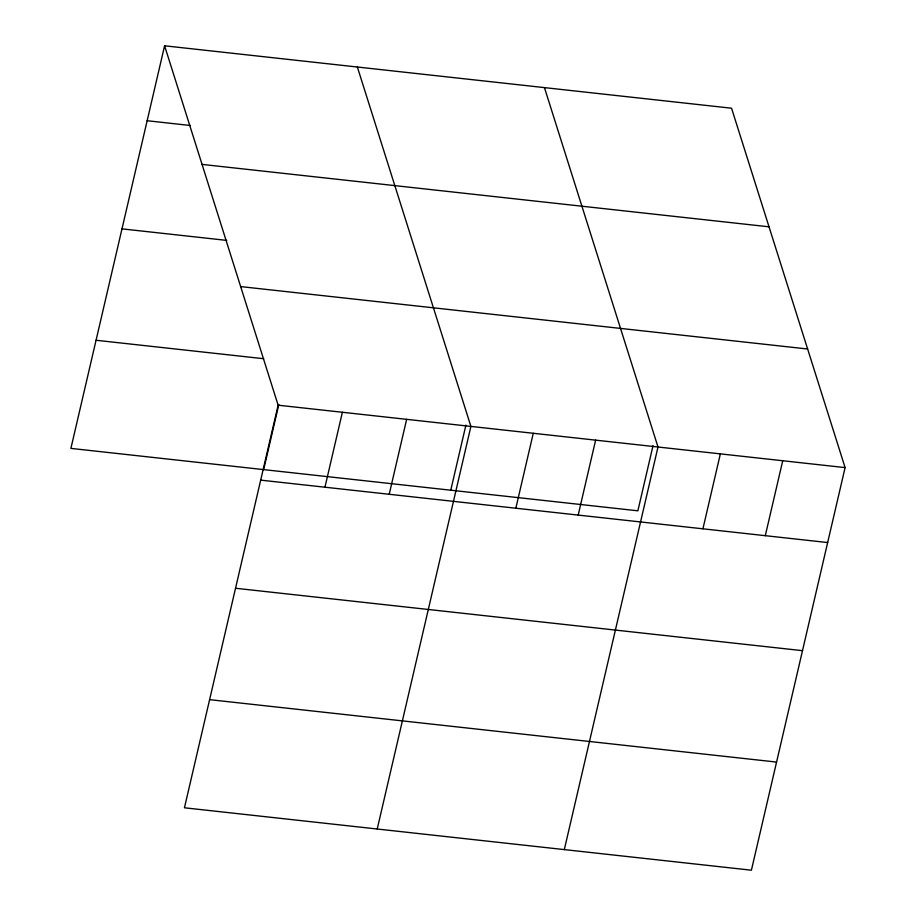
<?xml version="1.0" encoding="UTF-8"?>
<svg xmlns="http://www.w3.org/2000/svg" width="916" height="916" viewBox="0 0 916 916"><rect width="100%" height="100%" fill="white"/><g stroke="black" fill="none" stroke-linecap="round" stroke-linejoin="round"><path stroke-width="1.37" d="M164.594 45.8L278.132 405.193L184.448 807.786L751.406 870.2L845.102 467.607L731.552 108.214L164.594 45.8L70.898 448.393L637.868 510.807L653.028 445.657M263.671 469.61L278.83 404.46M324.951 487.197L342.389 412.269M389.208 494.274L406.647 419.345M450.764 490.209L465.923 425.058M377.22 829.003L470.904 426.421L357.355 67.017M515.834 508.22L533.272 433.279M578.191 515.078L595.629 440.149M564.313 849.601L657.997 447.008L544.447 87.615M702.927 528.807L720.365 453.878M765.295 535.677L782.733 460.748M147.155 120.729L190.459 125.503M202.058 164.399L769.016 226.813M121.988 228.863L226.756 240.393M240.668 286.594L807.626 349.007M96.066 340.26L263.694 358.717M278.132 405.193L845.102 467.607M260.694 480.133L827.663 542.547M235.538 588.255L802.496 650.669M209.615 699.652L776.573 762.078"/></g></svg>
